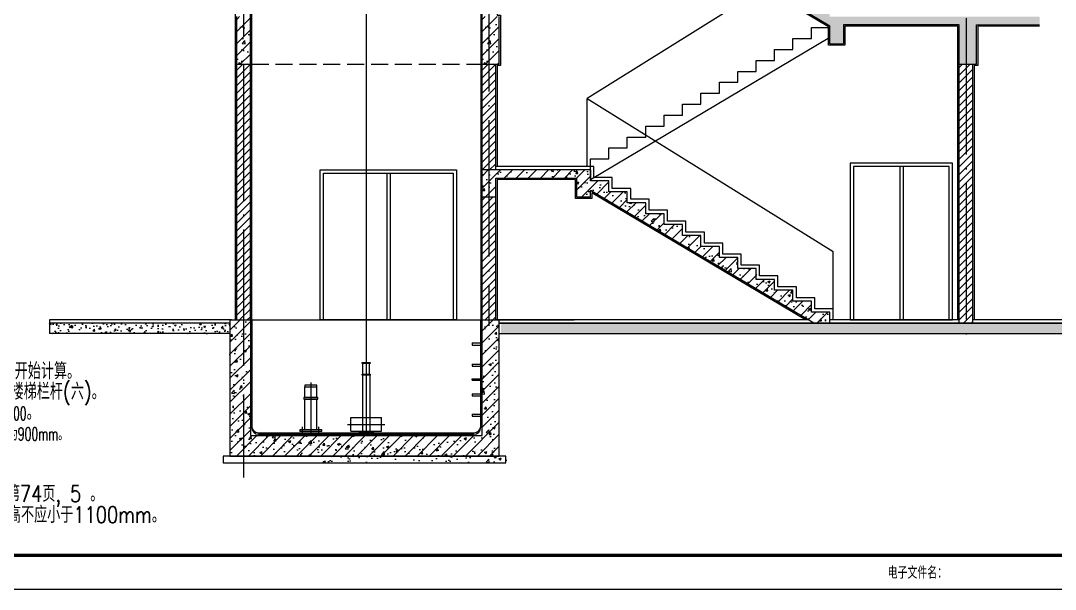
# Model space of a CAD drawing. Extents: x -1041549 to 749950, y -354245 to 17554.
# Drawn here: x 255046 to 270223, y -225679 to -217333 of the extents above; entities that cross this region are included whole.
import ezdxf

# ---------------------------------------------------------------- set-up
doc = ezdxf.new("R2010")
doc.units = 0
doc.header["$LTSCALE"] = 1000
doc.header["$MEASUREMENT"] = 0
doc.linetypes.add('DASH', pattern=[0.35, 0.25, -0.1])
doc.linetypes.add('DOTE', pattern=[2.42, 2, -0.2, 0.02, -0.2])
for name, color, linetype in [('14', 1, 'Continuous'), ('DOTE', 1, 'Continuous'), ('FIT', 1, 'Continuous'), ('PUB_TEXT', 7, 'Continuous'), ('PUB_TITLE', 4, 'Continuous'), ('S_STAIR', 2, 'Continuous'), ('WALL', 4, 'Continuous')]:
    doc.layers.add(name, color=color, linetype=linetype)
doc.styles.add('hztxt', font='romand_pkpm', dxfattribs={"bigfont": 'gbcbig'})
doc.styles.add('天正2', font='SIMPLEX', dxfattribs={"width": 0.8, "bigfont": 'HZTXT'})
pattern_1 = [(45, (290415.73, -170152.365), (-56.1266, 56.1266), [])]
pattern_2 = [(45, (290415.73, -170152.36), (-88.38835, 88.38835), []), (50, (290415.73, -170152.36), (358.6301, -31.376), [37.5, -412.5]), (355, (290415.73, -170152.36), (-69.3757, 376.096), [30, -330]), (100.4514, (290445.62, -170154.98), (289.2547, 344.7198), [31.87, -350.571]), (46.1842, (290415.73, -170052.36), (533.6205, -82.7595), [56.25, -618.75]), (96.6356, (290460.2, -170059.26), (467.3314, 487.059), [47.805, -525.8565]), (351.1842, (290415.73, -170052.36), (467.331, 487.0593), [45, -495]), (21, (290465.73, -170077.36), (298.4535, -201.3094), [37.5, -412.5]), (326, (290465.73, -170077.36), (121.6577, 362.575), [30, -330]), (71.4514, (290490.6, -170094.14), (420.1113, 161.2652), [31.87, -350.571]), (37.5, (290415.73, -170152.36), (6.07993, 166.44693), [0, -326, 0, -335, 0, -331.25]), (7.5, (290415.73, -170152.36), (131.53477, 197.20586), [0, -191, 0, -318.5, 0, -126.25]), (327.5, (290304.23, -170152.36), (266.91122, -11.27744), [0, -125, 0, -390, 0, -517.5]), (317.5, (290254.23, -170152.36), (291.5931, 50.0525), [0, -162.5, 0, -259, 0, -367.5])]

# ---------------------------------------------------------------- blocks, each defined once
blk = doc.blocks.new('A$C5DC860C2')
at = {"layer": 'FIT', "color": 1}
for p, q in [((973, 15480), (973, 9889)), ((883, 10505), (883, 7255)), ((890, 7255), (890, 10505)), ((1056, 7255), (1056, 10505)), ((1063, 10505), (1063, 7255)), ((245, 7705), (245, 10005)), ((883, 10005), (245, 10005)), ((973, 9889), (973, 20)), ((1702, 10005), (1063, 10005)), ((1702, 9655), (1702, 10005)), ((883, 9855), (245, 9855)), ((748, 9605), (748, 9805)), ((748, 9805), (1198, 9805)), ((1070, 9855), (876, 9855)), ((876, 9855), (876, 9680)), ((1063, 9850), (883, 9850)), ((1702, 9855), (1063, 9855)), ((1070, 9855), (1070, 9680)), ((1198, 9605), (1198, 9805)), ((1657, 7705), (1657, 9855)), ((1672, 7725), (1672, 9855)), ((699, 9705), (1245, 9705)), ((748, 9605), (1198, 9605)), ((833, 9675), (833, 9695)), ((838, 9695), (833, 9695)), ((883, 9675), (833, 9675)), ((838, 9680), (838, 9695)), ((876, 9680), (838, 9680)), ((1063, 9675), (1113, 9675)), ((1070, 9680), (1108, 9680)), ((1108, 9680), (1108, 9695)), ((1108, 9695), (1113, 9695)), ((1113, 9675), (1113, 9695)), ((1702, 9675), (1702, 7725)), ((883, 9155), (447, 7585)), ((1063, 9155), (1585, 7585)), ((748, 7755), (748, 7955)), ((748, 7955), (1198, 7955)), ((1198, 7755), (1198, 7955)), ((699, 7855), (1245, 7855)), ((748, 7755), (1198, 7755)), ((220, 7705), (220, 7635)), ((883, 7705), (220, 7705)), ((220, 7635), (883, 7635)), ((1063, 7705), (1717, 7705)), ((1717, 7635), (1063, 7635)), ((1702, 7725), (1672, 7725)), ((1717, 7635), (1717, 7705)), ((270, 7585), (220, 7535)), ((220, 7535), (220, 7485)), ((220, 7485), (883, 7485)), ((883, 7585), (270, 7585)), ((833, 7485), (833, 7465)), ((838, 7465), (833, 7465)), ((838, 7480), (838, 7465)), ((876, 7480), (838, 7480)), ((876, 7255), (876, 7480)), ((1063, 7585), (1667, 7585)), ((1063, 7485), (1717, 7485)), ((1070, 7255), (1070, 7480)), ((1070, 7480), (1108, 7480)), ((1108, 7480), (1108, 7465)), ((1108, 7465), (1113, 7465)), ((1113, 7485), (1113, 7465)), ((1667, 7585), (1717, 7535)), ((1717, 7485), (1717, 7535)), ((876, 7255), (1070, 7255)), ((883, 7260), (1063, 7260)), ((913, 1037), (913, 1052)), ((913, 1052), (1033, 1052)), ((1033, 1037), (913, 1037)), ((926, 882), (926, 1037)), ((1018, 1037), (1018, 882)), ((1033, 1052), (1033, 1037)), ((160, 759), (160, 0)), ((913, 882), (1033, 882)), ((913, 867), (913, 882)), ((1033, 867), (913, 867)), ((918, 867), (918, 26)), ((1028, 867), (1028, 26)), ((1033, 882), (1033, 867)), ((248, 720), (72, 720)), ((72, 720), (72, 694)), ((72, 694), (248, 694)), ((72, 537), (72, 694)), ((248, 694), (248, 720)), ((248, 537), (248, 694)), ((264, 537), (56, 537)), ((56, 537), (56, 513)), ((56, 513), (264, 513)), ((64, 537), (256, 537)), ((72, 64), (72, 513)), ((248, 64), (248, 513)), ((264, 513), (264, 537)), ((748, 44), (748, 244)), ((748, 244), (1198, 244)), ((1198, 44), (1198, 244)), ((320, 64), (0, 64)), ((0, 64), (0, 40)), ((320, 40), (0, 40)), ((40, 18), (40, 109)), ((280, 18), (280, 109)), ((320, 40), (320, 64)), ((699, 144), (1245, 144)), ((748, 44), (1198, 44)), ((873, 26), (873, 36)), ((873, 36), (1073, 36)), ((1073, 26), (873, 26)), ((1073, 36), (1073, 26))]:
    blk.add_line(p, q, dxfattribs=at)
blk = doc.blocks.new('$titleblk$00000212')
at = {"layer": '14', "style": 'hztxt', "width": 0.85}
for s, p in [('电子文件名：', (-198.31, 0.78)), ('图纸版权属设计单位所有，未经许可，外人及外单位不得翻印复制作为其他工程之用。', (-124.17, 1.07))]:
    blk.add_text(s, height=3.6, rotation=359.9997, dxfattribs=at).set_placement(p)
blk = doc.blocks.new('A$Ce58e362c')
at = {"layer": 'PUB_TITLE', "xscale": 150, "yscale": 150, "zscale": 150}
blk.add_blockref('$titleblk$00000212', (29680, -76), dxfattribs=at)
blk = doc.blocks.new('LTSM')
at = {"layer": 'PUB_TEXT', "style": '天正2'}
for s, height, width, p in [('注明：', 240, 0.8, (523163, -255170)), ('、楼梯扶手、门洞口、窗台等高度均由建筑完成面开始计算。', 240, 0.8, (523827, -255170)), ('1', 192, 0.6, (523739, -255170)), ('、楼梯做法详20ZJ401，第34页，不锈钢管楼梯栏杆(六)。', 240, 0.8, (523854, -255470)), ('2', 192, 0.6, (523744, -255470)), ('、楼梯水平段栏杆长度大于', 240, 0.8, (523854, -255770)), ('时，扶手高度为', 240, 0.8, (526487, -255770)), ('3', 192, 0.6, (523744, -255770)), ('500', 192, 0.6, (526158, -255770)), ('1100', 192, 0.6, (527831, -255770)), ('。', 240, 0.8, (528226, -255770)), ('、楼梯栏杆扶手式样详', 240, 0.8, (523854, -256070)), ('20ZJ401,第68页, 5 ,扶手高度为900mm。', 192, 0.6, (525816, -256070)), ('4', 192, 0.6, (523744, -256070)), ('5', 192, 0.6, (523744, -256370)), ('、楼梯扶手起始端形式详', 240, 0.8, (523854, -256370)), ('20ZJ401,第68页, 15 。', 192, 0.6, (525992, -256343)), ('6', 192, 0.6, (523744, -256670)), ('、楼梯踏步防滑详', 240, 0.8, (523854, -256670)), ('20ZJ401,第69页, 1 。', 192, 0.6, (525427, -256640)), ('7', 192, 0.6, (523744, -256970)), ('、扶手末端与混凝土墙、柱连接详20ZJ401,第74页, 5 。', 240, 0.8, (523854, -256970)), ('8', 192, 0.6, (523744, -257270)), ('、顶层平台栏杆详', 240, 0.8, (523854, -257270)), ('20ZJ401,第34页, 4 ,', 192, 0.6, (525409, -257239)), ('栏杆防护净高不应小于1100mm。', 240, 0.8, (526991, -257279)), ('9', 192, 0.6, (523744, -257570)), ('、采用三类栏杆,梯裙高200mm。', 240, 0.8, (523854, -257570))]:
    blk.add_text(s, height=height, dxfattribs=dict(at, width=width)).set_placement(p)

msp = doc.modelspace()

# ---------------------------------------------------------------- hatches: boundary and pattern name
h = msp.add_hatch()
h.set_pattern_fill('钢筋混凝土', color=8, scale=50)
h.set_pattern_definition(pattern_2)
h.paths.add_polyline_path([(263404.6, -215323), (263404.6, -215422.6), (263204.6, -215422.6), (263204.6, -215142.6), (262014.6, -215142.6), (262014.6, -215422.6), (261814.6, -215422.6), (261814.6, -215022.6), (262014.6, -215022.6), (263404.6, -215022.6), (263404.6, -215142.6), (263404.6, -215183.3), (263674.6, -215183.3), (263674.6, -215344.1), (263944.6, -215344.1), (263944.6, -215504.8), (264214.6, -215504.8), (264214.6, -215665.5), (264484.6, -215665.5), (264484.6, -215826.2), (264754.6, -215826.2), (264754.6, -215986.9), (265024.6, -215986.9), (265024.6, -216147.6), (265294.6, -216147.6), (265294.6, -216308.3), (265564.6, -216308.3), (265564.6, -216469.1), (265834.6, -216469.1), (265834.6, -216629.8), (266104.6, -216629.8), (266104.6, -216790.5), (266374.6, -216790.5), (266374.6, -216951.2), (266644.6, -216951.2), (266644.6, -217111.9), (266914.6, -217111.9), (266914.6, -217272.6), (268814.6, -217272.6), (269014.6, -217272.6), (269991.2, -217272.6), (269991.2, -217392.6), (269064.6, -217392.6), (269064.6, -217972.6), (268814.6, -217972.6), (268814.6, -217392.6), (267114.6, -217392.6), (267114.6, -217672.6), (266914.6, -217672.6), (266914.6, -217412.3)])
h = msp.add_hatch()
h.set_pattern_fill('钢筋混凝土', color=8, scale=50)
h.set_pattern_definition([(45, (286815.73, -170152.36), (-88.38835, 88.38835), []), (50, (286815.73, -170152.36), (358.6301, -31.376), [37.5, -412.5]), (355, (286815.73, -170152.36), (-69.3757, 376.096), [30, -330]), (100.4514, (286845.62, -170154.98), (289.2547, 344.7198), [31.87, -350.571]), (46.1842, (286815.73, -170052.36), (533.6205, -82.7595), [56.25, -618.75]), (96.6356, (286860.2, -170059.26), (467.3314, 487.059), [47.805, -525.8565]), (351.1842, (286815.73, -170052.36), (467.331, 487.0593), [45, -495]), (21, (286865.73, -170077.36), (298.4535, -201.3094), [37.5, -412.5]), (326, (286865.73, -170077.36), (121.6577, 362.575), [30, -330]), (71.4514, (286890.6, -170094.14), (420.1113, 161.2652), [31.87, -350.571]), (37.5, (286815.73, -170152.36), (6.07993, 166.44693), [0, -326, 0, -335, 0, -331.25]), (7.5, (286815.73, -170152.36), (131.53477, 197.20586), [0, -191, 0, -318.5, 0, -126.25]), (327.5, (286704.23, -170152.36), (266.91122, -11.27744), [0, -125, 0, -390, 0, -517.5]), (317.5, (286654.23, -170152.36), (291.5931, 50.0525), [0, -162.5, 0, -259, 0, -367.5])])
h.paths.add_polyline_path([(258214.6, -217972.6), (258414.6, -217972.6), (258414.6, -217272.6), (258214.6, -217272.6)])
h = msp.add_hatch()
h.set_pattern_fill('钢筋混凝土', color=8, scale=50)
h.set_pattern_definition(pattern_2)
h.paths.add_polyline_path([(261814.6, -217972.6), (262064.6, -217972.6), (262064.6, -217272.6), (261814.6, -217272.6)])
h = msp.add_hatch()
h.set_pattern_fill('ANSI31', color=8, scale=50)
h.set_pattern_definition([(45, (286815.73, -170152.365), (-56.1266, 56.1266), [])])
h.paths.add_polyline_path([(258214.6, -221722.6), (258414.6, -221722.6), (258414.6, -217972.6), (258214.6, -217972.6)])
h = msp.add_hatch()
h.set_pattern_fill('ANSI31', color=8, scale=50)
h.set_pattern_definition(pattern_1)
h.paths.add_polyline_path([(261814.6, -219522.6), (262014.6, -219522.6), (262014.6, -217972.6), (261814.6, -217972.6)])
h = msp.add_hatch()
h.set_pattern_fill('ANSI31', color=8, scale=50)
h.set_pattern_definition([(45, (297415.73, -168202.365), (-56.1266, 56.1266), [])])
h.paths.add_polyline_path([(268814.6, -221772.6), (269014.6, -221772.6), (269014.6, -217972.6), (268814.6, -217972.6)])
h = msp.add_hatch()
h.set_pattern_fill('钢筋混凝土', color=8, scale=50)
h.set_pattern_definition(pattern_2)
h.paths.add_polyline_path([(263404.6, -219823), (263404.6, -219922.6), (263204.6, -219922.6), (263204.6, -219642.6), (262014.6, -219642.6), (262014.6, -219922.6), (261814.6, -219922.6), (261814.6, -219522.6), (262014.6, -219522.6), (263404.6, -219522.6), (263404.6, -219642.6), (263404.6, -219683.3), (263674.6, -219683.3), (263674.6, -219844.1), (263944.6, -219844.1), (263944.6, -220004.8), (264214.6, -220004.8), (264214.6, -220165.5), (264484.6, -220165.5), (264484.6, -220326.2), (264754.6, -220326.2), (264754.6, -220486.9), (265024.6, -220486.9), (265024.6, -220647.6), (265294.6, -220647.6), (265294.6, -220808.3), (265564.6, -220808.3), (265564.6, -220969.1), (265834.6, -220969.1), (265834.6, -221129.8), (266104.6, -221129.8), (266104.6, -221290.5), (266374.6, -221290.5), (266374.6, -221451.2), (266644.6, -221451.2), (266644.6, -221611.9), (266914.6, -221611.9), (266914.6, -221772.6), (266680, -221772.6)])
h = msp.add_hatch()
h.set_pattern_fill('ANSI31', color=8, scale=50)
h.set_pattern_definition(pattern_1)
h.paths.add_polyline_path([(261814.6, -221722.6), (262014.6, -221722.6), (262014.6, -219922.6), (261814.6, -219922.6)])
h = msp.add_hatch()
h.set_pattern_fill('钢筋混凝土', color=8, scale=50)
h.set_pattern_definition([(45, (347781.35, -241277.55), (-88.38835, 88.38835), []), (50, (347781.35, -241277.55), (358.6301, -31.3761), [37.5, -412.5]), (355, (347781.35, -241277.55), (-69.3757, 376.096), [30, -330]), (100.4514, (347811.24, -241280.17), (289.2547, 344.7198), [31.8701, -350.571]), (46.1842, (347781.35, -241177.55), (533.6205, -82.7595), [56.25, -618.75]), (96.6356, (347825.8, -241184.45), (467.3314, 487.059), [47.805, -525.8565]), (351.1842, (347781.35, -241177.55), (467.331, 487.0593), [45, -495]), (21, (347831.35, -241202.55), (298.4535, -201.3094), [37.5, -412.5]), (326, (347831.35, -241202.55), (121.6577, 362.575), [30, -330]), (71.4514, (347856.22, -241219.33), (420.1113, 161.2652), [31.8701, -350.571]), (37.5, (347781.35, -241277.55), (6.07993, 166.44693), [0, -326, 0, -335, 0, -331.25]), (7.5, (347781.35, -241277.55), (131.53477, 197.20586), [0, -191, 0, -318.5, 0, -126.25]), (327.5, (347669.85, -241277.55), (266.91122, -11.27744), [0, -125, 0, -390, 0, -517.5]), (317.5, (347619.85, -241277.55), (291.5931, 50.0525), [0, -162.5, 0, -259, 0, -367.5])])
h.paths.add_polyline_path([(261814.6, -223422.6), (258414.6, -223422.6), (258414.6, -221722.6), (258114.6, -221722.6), (258114.6, -223722.6), (262064.6, -223722.6), (262064.6, -221722.6), (261814.6, -221722.6)])
h = msp.add_hatch()
h.set_pattern_fill('混凝土', color=8, scale=30)
h.set_pattern_definition([(50, (347631.35, -241177.55), (215.17805, -18.82564), [22.5, -247.5]), (355, (347631.35, -241177.55), (-41.6254, 225.65764), [18, -198]), (100.4514, (347649.28, -241179.12), (173.5528, 206.83186), [19.12206, -210.34263]), (46.1842, (347631.35, -241117.55), (320.1723, -49.6557), [33.75, -371.25]), (96.6356, (347658.03, -241121.7), (280.3988, 292.2354), [28.6831, -315.5139]), (351.1842, (347631.35, -241117.55), (280.3986, 292.2356), [27, -297]), (21, (347661.35, -241132.55), (179.0721, -120.78567), [22.5, -247.5]), (326, (347661.35, -241132.55), (72.9946, 217.545), [18, -198]), (71.4514, (347676.27, -241142.62), (252.0668, 96.75915), [19.12206, -210.34263]), (37.5, (347631.35, -241177.55), (3.647957, 99.868156), [0, -195.6, 0, -201, 0, -198.75]), (7.5, (347631.35, -241177.55), (78.92086, 118.32351), [0, -114.6, 0, -191.1, 0, -75.75]), (327.5, (347564.45, -241177.55), (160.14673, -6.76646), [0, -75, 0, -234, 0, -310.5]), (317.5, (347534.45, -241177.55), (174.95585, 30.0315), [0, -97.5, 0, -155.4, 0, -220.5])])
h.paths.add_polyline_path([(255466.4, -221772.6), (255466.4, -221922.6), (258114.6, -221922.6), (258114.6, -221772.6)])
h = msp.add_hatch()
h.set_pattern_fill('混凝土', color=8, scale=30)
h.set_pattern_definition([(50, (347781.35, -241177.55), (215.17805, -18.82564), [22.5, -247.5]), (355, (347781.35, -241177.55), (-41.6254, 225.65764), [18, -198]), (100.4514, (347799.28, -241179.12), (173.5528, 206.83186), [19.12206, -210.34263]), (46.1842, (347781.35, -241117.55), (320.1723, -49.6557), [33.75, -371.25]), (96.6356, (347808.03, -241121.7), (280.3988, 292.2354), [28.6831, -315.5139]), (351.1842, (347781.35, -241117.55), (280.3986, 292.2356), [27, -297]), (21, (347811.35, -241132.55), (179.0721, -120.78567), [22.5, -247.5]), (326, (347811.35, -241132.55), (72.9946, 217.545), [18, -198]), (71.4514, (347826.27, -241142.62), (252.0668, 96.75915), [19.12206, -210.34263]), (37.5, (347781.35, -241177.55), (3.647957, 99.868156), [0, -195.6, 0, -201, 0, -198.75]), (7.5, (347781.35, -241177.55), (78.92086, 118.32351), [0, -114.6, 0, -191.1, 0, -75.75]), (327.5, (347714.45, -241177.55), (160.14673, -6.76646), [0, -75, 0, -234, 0, -310.5]), (317.5, (347684.45, -241177.55), (174.95585, 30.0315), [0, -97.5, 0, -155.4, 0, -220.5])])
h.paths.add_polyline_path([(271235, -221922.6), (271235, -221772.6), (262089.6, -221772.6), (262089.6, -221922.6)])
h = msp.add_hatch()
h.set_pattern_fill('混凝土', color=8, scale=50)
h.set_pattern_definition([(50, (-728040.88, -317700.47), (358.63009, -31.37607), [37.5, -412.5]), (355, (-728040.88, -317700.47), (-69.37567, 376.09607), [30, -330]), (100.4514, (-728011, -317703.08), (289.25469, 344.71977), [31.8701, -350.57106]), (46.1842, (-728040.88, -317600.47), (533.62052, -82.7595), [56.25, -618.75]), (96.6356, (-727996.4, -317607.36), (467.33135, 487.05894), [47.80514, -525.8565]), (351.1842, (-728040.9, -317600.47), (467.33097, 487.0593), [45, -495]), (21, (-727990.88, -317625.47), (298.45353, -201.309445), [37.5, -412.5]), (326, (-727990.88, -317625.47), (121.65767, 362.57502), [30, -330]), (71.4514, (-727966, -317642.24), (420.11131, 161.26525), [31.8701, -350.57106]), (37.5, (-728040.88, -317700.47), (6.079928, 166.446927), [0, -326, 0, -335, 0, -331.25]), (7.5, (-728040.88, -317700.47), (131.53477, 197.205856), [0, -191, 0, -318.5, 0, -126.25]), (327.5, (-728152.38, -317700.47), (266.911218, -11.277436), [0, -125, 0, -390, 0, -517.5]), (317.5, (-728202.38, -317700.47), (291.593085, 50.05249), [0, -162.5, 0, -259, 0, -367.5])])
h.paths.add_polyline_path([(259389.6, -223722.6), (262189.6, -223722.6), (262189.6, -223822.6), (259389.6, -223822.6)])

# ---------------------------------------------------------------- linework, layer by layer
at = {"color": 8}
for p, q in [((258194.6, -221722.6), (258194.6, -207402.6)), ((258434.6, -221722.6), (258434.6, -207562.6)), ((258389.6, -221722.6), (258434.6, -221722.6)), ((258434.6, -221722.6), (258434.6, -223302.6)), ((258434.6, -221722.6), (261794.6, -221722.6)), ((261794.6, -221722.6), (263163.6, -221722.6)), ((261794.6, -223302.6), (261794.6, -221722.6)), ((266596, -221722.6), (262014.6, -221722.6)), ((268814.6, -221722.6), (266914.6, -221722.6)), ((271370.6, -221722.6), (269014.6, -221722.6)), ((258534.6, -223382.6), (261694.6, -223382.6)), ((258534.6, -223402.6), (261694.6, -223402.6))]:
    msp.add_line(p, q, dxfattribs=at)
at = {"color": 3}
for p, q in [((266964.6, -216222.6), (263354.6, -218472.6)), ((263354.6, -219472.6), (263354.6, -218472.6)), ((263354.6, -218472.6), (266964.6, -220722.6)), ((260414.6, -219572.8), (260414.6, -221722.6)), ((260464.6, -219572.8), (260464.6, -221722.6)), ((267939.6, -219472.8), (267939.6, -221722.6)), ((267989.6, -219472.8), (267989.6, -221722.6)), ((266964.6, -221722.6), (266964.6, -220722.6))]:
    msp.add_line(p, q, dxfattribs=at)
at = {"color": 8, "linetype": 'DASH'}
msp.add_line((258434.6, -217972.6), (261794.6, -217972.6), dxfattribs=at)
msp.add_line((255466.4, -221722.6), (255466.4, -221922.6))
at = {"color": 8}
for points in [[(258434.6, -207562.6), (259994.6, -207562.6), (259994.6, -207942.6), (260234.6, -207942.6), (260234.6, -207562.6), (261794.6, -207562.6), (261794.6, -221722.6)], [(268794.6, -217412.6), (267134.6, -217412.6), (267134.6, -217692.6), (266894.6, -217692.6), (266894.6, -217423.6), (263424.6, -215358.2), (263424.6, -215442.6), (263184.6, -215442.6), (263184.6, -215162.6), (262034.6, -215162.6), (262034.6, -217252.6)], [(262034.6, -217252.6), (262084.6, -217252.6), (262084.6, -217992.6), (262034.6, -217992.6), (262034.6, -219472.6)], [(268794.6, -221722.6), (268794.6, -217412.6)], [(269991.2, -217412.6), (269084.6, -217412.6), (269084.6, -217992.6), (269034.6, -217992.6), (269034.6, -221722.6)], [(266964.6, -221722.6), (266964.6, -221561.9), (266694.6, -221561.9), (266694.6, -221401.2), (266424.6, -221401.2), (266424.6, -221240.5), (266154.6, -221240.5), (266154.6, -221079.8), (265884.6, -221079.8), (265884.6, -220919.1), (265614.6, -220919.1), (265614.6, -220758.3), (265344.6, -220758.3), (265344.6, -220597.6), (265074.6, -220597.6), (265074.6, -220436.9), (264804.6, -220436.9), (264804.6, -220276.2), (264534.6, -220276.2), (264534.6, -220115.5), (264264.6, -220115.5), (264264.6, -219954.8), (263994.6, -219954.8), (263994.6, -219794.1), (263724.6, -219794.1), (263724.6, -219633.3), (263454.6, -219633.3), (263454.6, -219472.6), (262014.6, -219472.6)], [(266556.9, -221722.6), (263424.6, -219858.2), (263424.6, -219942.6), (263184.6, -219942.6), (263184.6, -219662.6), (262034.6, -219662.6), (262034.6, -221722.6)], [(258139.6, -221722.6), (255466.4, -221722.6)]]:
    msp.add_lwpolyline(points, dxfattribs=at)
at = {"color": 2}
for points in [[(268714.6, -219422.8), (267214.6, -219422.8), (267214.6, -221722.6), (268714.6, -221722.6)], [(259439.6, -219522.8), (261439.6, -219522.8), (261439.6, -221722.6), (259439.6, -221722.6)]]:
    msp.add_lwpolyline(points, close=True, dxfattribs=at)
at = {"color": 4}
for points in [[(259489.6, -219572.8), (261389.6, -219572.8), (261389.6, -221722.6), (259489.6, -221722.6)], [(268664.6, -219472.8), (267264.6, -219472.8), (267264.6, -221722.6), (268664.6, -221722.6)]]:
    msp.add_lwpolyline(points, close=True, dxfattribs=at)
for points in [[(258114.6, -221772.6), (255466.4, -221772.6)], [(262064.6, -221772.6), (271311.2, -221772.6)], [(258114.6, -221922.6), (255466.4, -221922.6)], [(262064.6, -221922.6), (271311.2, -221922.6)]]:
    msp.add_lwpolyline(points)
at = {"const_width": 50}
msp.add_lwpolyline([(262064.6, -221772.6), (262064.6, -221772.6)], dxfattribs=at)
msp.add_lwpolyline([(258014.6, -223822.6), (262164.6, -223822.6), (262164.6, -223722.6), (258014.6, -223722.6)], close=True)
at = {"color": 8}
for centre, start, end in [((258534.6, -223282.6), 180, 270), ((258534.6, -223302.6), 180, 270), ((261694.6, -223282.6), 270, 0), ((261694.6, -223302.6), 270, 0)]:
    msp.add_arc(centre, 100, start, end, dxfattribs=at)
at = {"layer": 'DOTE', "linetype": 'DOTE'}
for p, q in [((261914.6, -197012), (261914.6, -221813.7)), ((268914.6, -202777.1), (268914.6, -222039.2)), ((258314.6, -205879.6), (258314.6, -224038.8))]:
    msp.add_line(p, q, dxfattribs=at)
at = {"layer": 'FIT', "color": 1}
for p, q in [((261669.5, -222063.6), (261669.5, -222093.6)), ((261669.5, -222063.6), (261814.6, -222063.6)), ((261669.5, -222093.6), (261814.6, -222093.6)), ((261669.5, -222373.4), (261669.5, -222403.4)), ((261669.5, -222373.4), (261814.6, -222373.4)), ((261669.5, -222403.4), (261814.6, -222403.4)), ((261669.5, -222587.6), (261814.6, -222587.6)), ((261669.5, -222607.6), (261669.5, -222587.6)), ((261669.5, -222607.6), (261814.6, -222607.6)), ((261669.5, -222807.6), (261814.6, -222807.6)), ((261669.5, -222807.6), (261669.5, -222837.6)), ((261669.5, -222837.6), (261814.6, -222837.6)), ((261669.5, -223107.6), (261814.6, -223107.6)), ((261669.5, -223107.6), (261669.5, -223137.6)), ((261669.5, -223137.6), (261814.6, -223137.6))]:
    msp.add_line(p, q, dxfattribs=at)
at = {"layer": 'PUB_TITLE'}
msp.add_lwpolyline([(236128.4, -225679.3), (278178.4, -225679.3), (278178.4, -195979.3), (236128.4, -195979.3)], close=True, dxfattribs=at)
at = {"layer": 'PUB_TITLE', "const_width": 50}
msp.add_lwpolyline([(237378.4, -225179.3), (277678.4, -225179.3), (277678.4, -196479.3), (237378.4, -196479.3)], close=True, dxfattribs=at)
at = {"layer": 'S_STAIR'}
for p, q in [((266914.6, -217412.3), (263404.6, -215323)), ((266914.6, -217672.6), (266914.6, -217412.3)), ((267114.6, -217392.6), (267114.6, -217672.6)), ((268814.6, -217392.6), (267114.6, -217392.6)), ((266914.6, -217672.6), (267114.6, -217672.6)), ((263404.6, -219522.6), (262014.6, -219522.6)), ((263404.6, -219683.3), (263404.6, -219522.6)), ((263404.6, -219522.6), (263404.6, -219642.6)), ((262014.6, -219642.6), (263204.6, -219642.6)), ((263204.6, -219922.6), (263204.6, -219642.6)), ((263674.6, -219683.3), (263404.6, -219683.3)), ((263674.6, -219844.1), (263674.6, -219683.3)), ((263404.6, -219922.6), (263404.6, -219823)), ((266680, -221772.6), (263404.6, -219823)), ((263944.6, -219844.1), (263674.6, -219844.1)), ((263944.6, -220004.8), (263944.6, -219844.1)), ((263404.6, -219922.6), (263204.6, -219922.6)), ((264214.6, -220004.8), (263944.6, -220004.8)), ((264214.6, -220165.5), (264214.6, -220004.8)), ((264484.6, -220165.5), (264214.6, -220165.5)), ((264484.6, -220326.2), (264484.6, -220165.5)), ((264754.6, -220326.2), (264484.6, -220326.2)), ((264754.6, -220486.9), (264754.6, -220326.2)), ((265024.6, -220486.9), (264754.6, -220486.9)), ((265024.6, -220647.6), (265024.6, -220486.9)), ((265294.6, -220647.6), (265024.6, -220647.6)), ((265294.6, -220808.3), (265294.6, -220647.6)), ((265564.6, -220808.3), (265294.6, -220808.3)), ((265564.6, -220969.1), (265564.6, -220808.3)), ((265834.6, -220969.1), (265564.6, -220969.1)), ((265834.6, -221129.8), (265834.6, -220969.1)), ((266104.6, -221129.8), (265834.6, -221129.8)), ((266104.6, -221290.5), (266104.6, -221129.8)), ((266374.6, -221290.5), (266104.6, -221290.5)), ((266374.6, -221451.2), (266374.6, -221290.5)), ((266644.6, -221451.2), (266374.6, -221451.2)), ((266644.6, -221611.9), (266644.6, -221451.2)), ((266914.6, -221611.9), (266644.6, -221611.9)), ((266914.6, -221772.6), (266914.6, -221611.9))]:
    msp.add_line(p, q, dxfattribs=at)
at = {"layer": 'S_STAIR', "color": 9}
for p, q in [((266644.6, -217594.1), (266644.6, -217433.3)), ((266644.6, -217433.3), (266914.6, -217433.3)), ((263404.6, -219662.3), (266914.6, -217573)), ((266374.6, -217754.8), (266374.6, -217594.1)), ((266374.6, -217594.1), (266644.6, -217594.1)), ((266104.6, -217915.5), (266104.6, -217754.8)), ((266104.6, -217754.8), (266374.6, -217754.8)), ((265834.6, -218076.2), (265834.6, -217915.5)), ((265834.6, -217915.5), (266104.6, -217915.5)), ((265564.6, -218236.9), (265564.6, -218076.2)), ((265564.6, -218076.2), (265834.6, -218076.2)), ((265294.6, -218397.6), (265294.6, -218236.9)), ((265294.6, -218236.9), (265564.6, -218236.9)), ((265024.6, -218558.3), (265024.6, -218397.6)), ((265024.6, -218397.6), (265294.6, -218397.6)), ((264754.6, -218719.1), (264754.6, -218558.3)), ((264754.6, -218558.3), (265024.6, -218558.3)), ((264484.6, -218879.8), (264484.6, -218719.1)), ((264484.6, -218719.1), (264754.6, -218719.1)), ((264214.6, -219040.5), (264214.6, -218879.8)), ((264214.6, -218879.8), (264484.6, -218879.8)), ((263944.6, -219201.2), (263944.6, -219040.5)), ((263944.6, -219040.5), (264214.6, -219040.5)), ((263674.6, -219361.9), (263674.6, -219201.2)), ((263674.6, -219201.2), (263944.6, -219201.2)), ((263404.6, -219522.6), (263404.6, -219361.9)), ((263404.6, -219361.9), (263674.6, -219361.9))]:
    msp.add_line(p, q, dxfattribs=at)
at = {"layer": 'WALL'}
for p, q in [((258414.6, -221722.6), (258414.6, -212722.6)), ((258214.6, -221722.6), (258214.6, -217272.6)), ((261814.6, -221722.6), (261814.6, -217222.6)), ((262064.6, -217972.6), (262064.6, -217272.6)), ((268814.6, -221772.6), (268814.6, -217392.6)), ((269064.6, -217392.6), (269991.2, -217392.6)), ((269064.6, -217972.6), (269064.6, -217392.6)), ((258214.6, -217972.6), (258414.6, -217972.6)), ((261814.6, -217972.6), (262064.6, -217972.6)), ((262014.6, -219522.6), (262014.6, -217972.6)), ((268814.6, -217972.6), (269064.6, -217972.6)), ((269014.6, -221772.6), (269014.6, -217972.6)), ((262014.6, -219522.6), (261814.6, -219522.6)), ((262014.6, -221722.6), (262014.6, -219642.6)), ((262014.6, -219922.6), (261814.6, -219922.6)), ((258114.6, -221722.6), (258114.6, -223722.6)), ((258414.6, -221722.6), (258414.6, -223422.6)), ((261814.6, -223422.6), (261814.6, -221722.6)), ((261814.6, -221722.6), (262064.6, -221722.6)), ((262064.6, -223722.6), (262064.6, -221722.6)), ((262064.6, -221752.6), (262064.6, -221752.6)), ((271370.6, -221772.6), (262064.6, -221772.6)), ((258414.6, -223422.6), (261814.6, -223422.6)), ((258114.6, -223722.6), (262064.6, -223722.6))]:
    msp.add_line(p, q, dxfattribs=at)
msp.add_lwpolyline([(258114.6, -221722.6), (258414.6, -221722.6)], dxfattribs=at)

# ---------------------------------------------------------------- block references
at = {"xscale": 0.3333333333333333, "yscale": 0.3333333333333333, "zscale": 0.3333333333333333}
msp.add_blockref('A$Ce58e362c', (267785.1, -225537.8), dxfattribs=at)
at = {"color": 8}
msp.add_blockref('A$C5DC860C2', (259141.2, -223402.6), dxfattribs=at)
msp.add_blockref('LTSM', (-273092.6, 32575))

doc.saveas('drawing.dxf')
